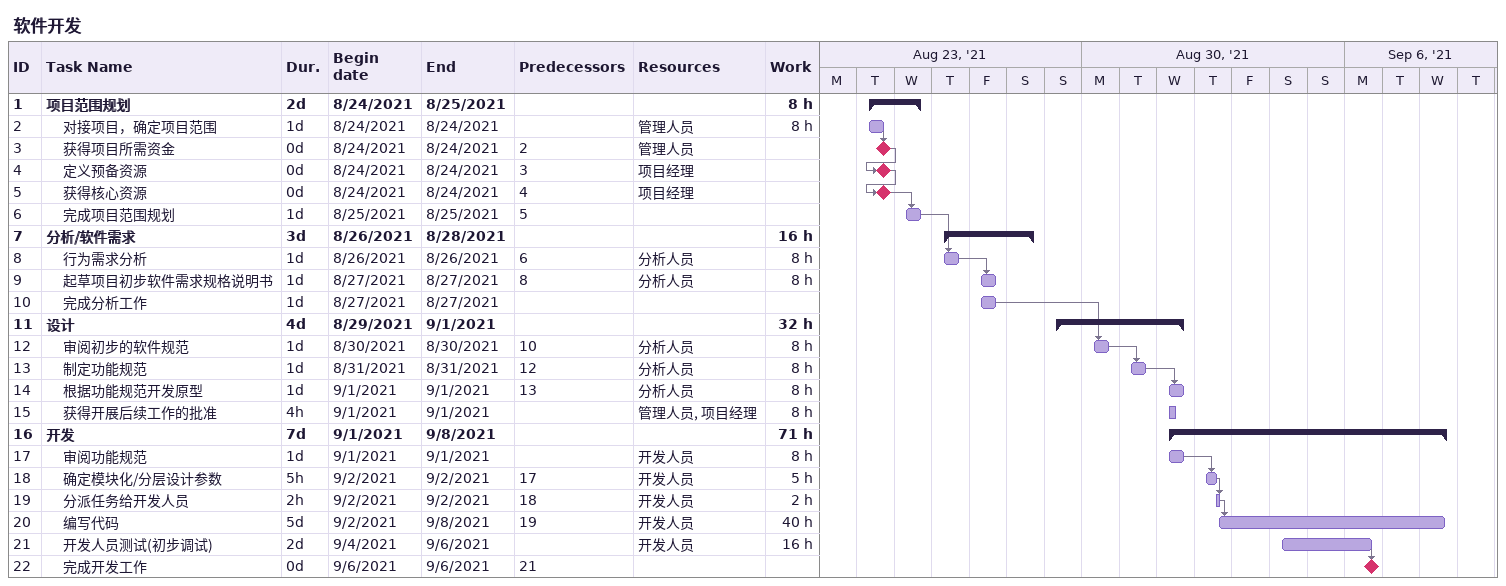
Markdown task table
软件开发

| ID | Level | Task | Duration | Start | Finish | Predecessors | Resources | Work (h) |
|---|---|---|---|---|---|---|---|---|
| 1 | 1 | **项目范围规划** | 2d | 2021-08-24 | 2021-08-25 |  |  | 8 |
| 2 | 2 | 对接项目，确定项目范围 | 1d | 2021-08-24 | 2021-08-24 |  | 管理人员 | 8 |
| 3 | 2 | 获得项目所需资金 | 0d | 2021-08-24 | 2021-08-24 | 2 | 管理人员 |  |
| 4 | 2 | 定义预备资源 | 0d | 2021-08-24 | 2021-08-24 | 3 | 项目经理 |  |
| 5 | 2 | 获得核心资源 | 0d | 2021-08-24 | 2021-08-24 | 4 | 项目经理 |  |
| 6 | 2 | 完成项目范围规划 | 1d | 2021-08-25 | 2021-08-25 | 5 |  |  |
| 7 | 1 | **分析/软件需求** | 3d | 2021-08-26 | 2021-08-28 |  |  | 16 |
| 8 | 2 | 行为需求分析 | 1d | 2021-08-26 | 2021-08-26 | 6 | 分析人员 | 8 |
| 9 | 2 | 起草项目初步软件需求规格说明书 | 1d | 2021-08-27 | 2021-08-27 | 8 | 分析人员 | 8 |
| 10 | 2 | 完成分析工作 | 1d | 2021-08-27 | 2021-08-27 |  |  |  |
| 11 | 1 | **设计** | 4d | 2021-08-29 | 2021-09-01 |  |  | 32 |
| 12 | 2 | 审阅初步的软件规范 | 1d | 2021-08-30 | 2021-08-30 | 10 | 分析人员 | 8 |
| 13 | 2 | 制定功能规范 | 1d | 2021-08-31 | 2021-08-31 | 12 | 分析人员 | 8 |
| 14 | 2 | 根据功能规范开发原型 | 1d | 2021-09-01 | 2021-09-01 | 13 | 分析人员 | 8 |
| 15 | 2 | 获得开展后续工作的批准 | 4h | 2021-09-01 | 2021-09-01 |  | 管理人员, 项目经理 | 8 |
| 16 | 1 | **开发** | 7d | 2021-09-01 | 2021-09-08 |  |  | 71 |
| 17 | 2 | 审阅功能规范 | 1d | 2021-09-01 | 2021-09-01 |  | 开发人员 | 8 |
| 18 | 2 | 确定模块化/分层设计参数 | 5h | 2021-09-02 | 2021-09-02 | 17 | 开发人员 | 5 |
| 19 | 2 | 分派任务给开发人员 | 2h | 2021-09-02 | 2021-09-02 | 18 | 开发人员 | 2 |
| 20 | 2 | 编写代码 | 5d | 2021-09-02 | 2021-09-08 | 19 | 开发人员 | 40 |
| 21 | 2 | 开发人员测试(初步调试) | 2d | 2021-09-04 | 2021-09-06 |  | 开发人员 | 16 |
| 22 | 2 | 完成开发工作 | 0d | 2021-09-06 | 2021-09-06 | 21 |  |  |
